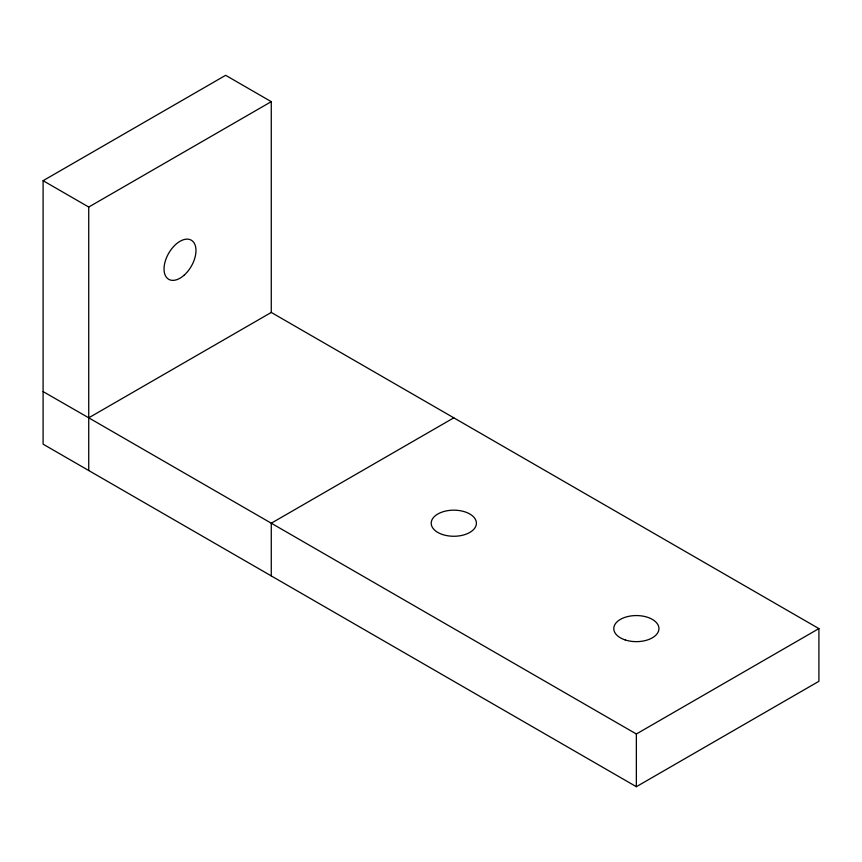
<?xml version="1.0" encoding="UTF-8"?>
<svg xmlns="http://www.w3.org/2000/svg" width="862" height="862" viewBox="0 0 862 862"><rect width="100%" height="100%" fill="white"/><g stroke="black" fill="none" stroke-linecap="round" stroke-linejoin="round"><path stroke-width="1.29" d="M43.1 180.697L225.639 75.306L271.271 101.662L271.271 312.443L818.9 628.603L818.9 681.303L636.361 786.694L43.1 444.178L43.1 180.697L88.732 207.042L271.271 101.662M43.1 391.585L88.732 417.822L271.271 312.443M453.821 417.822L271.271 523.212L271.271 575.913M88.732 417.822L636.361 733.993L818.9 628.603M636.361 733.993L636.361 786.694M88.732 207.042L88.732 470.523M442.518 534.515A22.584 13.038 0 0 0 476.406 523.212A22.584 13.038 0 0 0 442.518 511.92A22.584 13.038 0 0 0 442.518 534.515M625.069 639.895A22.584 13.038 0 0 0 658.945 628.603A22.584 13.038 0 0 0 625.069 617.311A22.584 13.038 0 0 0 625.069 639.895M184.145 275.172A22.584 13.038 -60 0 0 191.299 240.186A22.584 13.038 -60 0 0 164.577 263.88A22.584 13.038 -60 0 0 184.145 275.172"/></g></svg>
